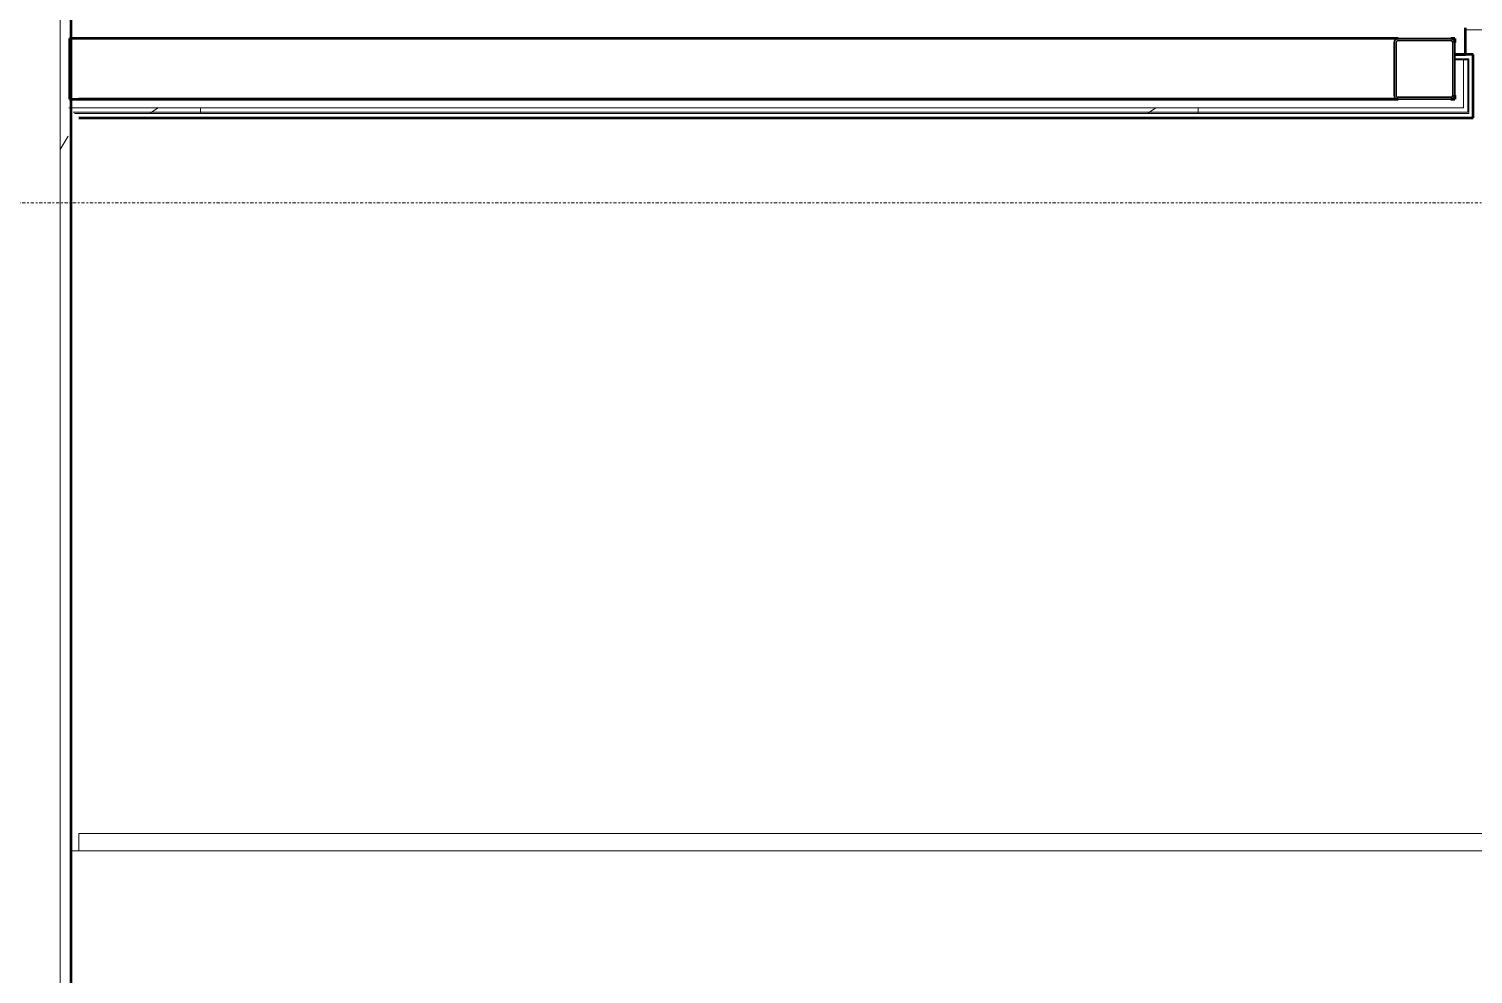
# Model space of a CAD drawing. Header units: inches. Extents: x 23906 to 26716, y -23130 to -20467.
# Drawn here: x 25305.3 to 25388.7, y -22745.9 to -22691.4 of the extents above; entities that cross this region are included whole.
import ezdxf

# ---------------------------------------------------------------- set-up
doc = ezdxf.new("R2010")
doc.units = ezdxf.units.IN
doc.header["$MEASUREMENT"] = 0
doc.linetypes.add('Dash Dot 3_16_', pattern=[0.3125, 0.1875, -0.0625, 0, -0.0625])
for name, color, linetype, lineweight in [('A-ANNO-SYMB', 150, 'Continuous', 9), ('A-FLOR', 192, 'Continuous', 13), ('A-GENM', 13, 'Continuous', 9), ('A-WALL', 113, 'Continuous', 13), ('A-WALL-PATT', 111, 'Continuous', 50), ('I-WALL', 2, 'Continuous', 13), ('S-COLS', 52, 'Continuous', 9)]:
    doc.layers.add(name, color=color, linetype=linetype, lineweight=lineweight)
pattern_1 = [(296.565, (14.4, 8.64), (0.000499, 57.600217), [6.44, -122.358]), (33.69, (17.28, 2.88), (0.000345, 57.60007), [10.384, -197.296]), (33.69, (74.88, 2.88), (0.000345, 57.60007), [10.384, -197.296]), (33.69, (132.48, 2.88), (0.000345, 57.60007), [10.384, -197.296]), (116.565, (25.92, 8.64), (-0.000396, 57.59977), [6.44, -122.358]), (213.69, (23.04, 14.4), (0.000345, 57.60007), [10.384, -197.296]), (213.69, (80.64, 14.4), (0.000345, 57.60007), [10.384, -197.296]), (213.69, (138.24, 14.4), (0.000345, 57.60007), [10.384, -197.296]), (26.565, (37.44, 8.64), (0.0005, 57.60022), [12.88, -115.918]), (26.565, (95.04, 8.64), (0.0005, 57.60022), [12.88, -115.918]), (270, (48.96, 14.4), (57.6, 4e-15), [5.76, -51.84]), (225, (48.96, 8.64), (-4e-15, 57.599504), [8.146, -73.313]), (135, (43.2, 2.88), (4e-15, 57.599504), [8.146, -73.313]), (288.435, (25.92, 25.92), (0.000265, 57.599939), [9.107, -173.04]), (18.435, (28.8, 17.28), (0.000265, 57.59994), [9.107, -173.04]), (18.435, (86.4, 17.28), (0.000265, 57.59994), [9.107, -173.04]), (18.435, (144, 17.28), (0.000265, 57.59994), [9.107, -173.04]), (135, (37.44, 20.16), (4e-15, 57.599504), [8.146, -73.313]), (180, (31.68, 25.92), (-7e-15, -57.6), [5.76, -51.84]), (251.565, (11.52, 40.32), (-0.000265, 57.599939), [9.107, -173.04]), (315, (8.64, 31.68), (-4e-15, 57.599504), [8.146, -73.313]), (71.565, (14.4, 25.92), (-0.000265, 57.599939), [9.107, -173.04]), (135, (17.28, 34.56), (4e-15, 57.599504), [8.146, -73.313]), (225, (34.56, 40.32), (-4e-15, 57.599504), [8.146, -73.313]), (123.69, (28.8, 34.56), (0.000345, 57.600068), [10.384, -197.296]), (123.69, (86.4, 34.56), (0.000345, 57.600068), [10.384, -197.296]), (26.565, (23.04, 43.2), (0.0005, 57.60022), [6.44, -122.358]), (26.565, (80.64, 43.2), (0.0005, 57.60022), [6.44, -122.358]), (315, (28.8, 46.08), (-4e-15, 57.599504), [8.146, -73.313]), (213.69, (54.72, 54.72), (0.000345, 57.60007), [10.384, -197.296]), (213.69, (112.32, 54.72), (0.000345, 57.60007), [10.384, -197.296]), (213.69, (169.92, 54.72), (0.000345, 57.60007), [10.384, -197.296]), (296.565, (46.08, 48.96), (0.000499, 57.600217), [6.44, -122.358]), (45, (48.96, 43.2), (4e-15, 57.599504), [8.146, -73.313]), (90, (54.72, 48.96), (-57.6, 4e-15), [5.76, -51.84]), (213.69, (28.8, 57.6), (0.000345, 57.60007), [10.384, -197.296]), (213.69, (86.4, 57.6), (0.000345, 57.60007), [10.384, -197.296]), (213.69, (144, 57.6), (0.000345, 57.60007), [10.384, -197.296]), (315, (20.16, 51.84), (-4e-15, 57.599504), [4.073, -77.386]), (26.565, (23.04, 48.96), (0.0005, 57.60022), [6.44, -122.358]), (26.565, (80.64, 48.96), (0.0005, 57.60022), [6.44, -122.358]), (90, (28.8, 51.84), (-57.6, 4e-15), [5.76, -51.84]), (333.435, (5.76, 54.72), (-0.0005, 57.60022), [6.44, -122.358]), (333.435, (63.36, 54.72), (-0.0005, 57.60022), [6.44, -122.358]), (243.435, (11.52, 51.84), (0.000396, 57.59977), [6.44, -122.358]), (161.565, (8.64, 46.08), (-0.000265, 57.59994), [9.107, -173.04]), (161.565, (66.24, 46.08), (-0.000265, 57.59994), [9.107, -173.04]), (161.565, (123.84, 46.08), (-0.000265, 57.59994), [9.107, -173.04]), (45, (0, 48.96), (4e-15, 57.599504), [8.146, -73.313]), (26.565, (2.88, 0), (0.0005, 57.60022), [6.44, -122.358]), (26.565, (60.48, 0), (0.0005, 57.60022), [6.44, -122.358]), (116.565, (8.64, 2.88), (-0.000396, 57.59977), [6.44, -122.358]), (206.565, (5.76, 8.64), (0.0005, 57.60022), [6.44, -122.358]), (206.565, (63.36, 8.64), (0.0005, 57.60022), [6.44, -122.358]), (296.565, (0, 5.76), (0.000499, 57.600217), [6.44, -122.358]), (14.036, (43.2, 25.92), (0.000245, 57.59979), [11.875, -225.616]), (14.036, (100.8, 25.92), (0.000245, 57.59979), [11.875, -225.616]), (14.036, (158.4, 25.92), (0.000245, 57.59979), [11.875, -225.616]), (14.036, (216, 25.92), (0.000245, 57.59979), [11.875, -225.616]), (135, (54.72, 28.8), (4e-15, 57.599504), [8.146, -73.313]), (198.435, (48.96, 34.56), (0.000265, 57.59994), [9.107, -173.04]), (198.435, (106.56, 34.56), (0.000265, 57.59994), [9.107, -173.04]), (198.435, (164.16, 34.56), (0.000265, 57.59994), [9.107, -173.04]), (296.565, (40.32, 31.68), (0.000499, 57.600217), [6.44, -122.358]), (333.435, (2.88, 17.28), (-0.0005, 57.60022), [6.44, -122.358]), (333.435, (60.48, 17.28), (-0.0005, 57.60022), [6.44, -122.358]), (45, (8.64, 14.4), (4e-15, 57.599504), [4.073, -77.386]), (116.565, (11.52, 17.28), (-0.000396, 57.59977), [6.44, -122.358]), (225, (8.64, 23.04), (-4e-15, 57.599504), [8.146, -73.313])]

# ---------------------------------------------------------------- blocks, each defined once
blk = doc.blocks.new('Shower Tile Threshold - Shower Tile Threshold-209406-Enlarged First Floor Plan _East_')
at = {"layer": 'A-GENM', "color": 7}
blk.add_line((-35.125, -6), (11.375, -6), dxfattribs=at)
blk = doc.blocks.new('HSS-Hollow Structural Section-Column - HSS3-1_2X3-1_2X1_8-350765-Enlarged First Floor Plan _East_')
at = {"layer": 'S-COLS', "color": 130, "lineweight": 30}
for p, q in [((1.518, 1.75), (-1.518, 1.75)), ((-1.75, 1.518), (-1.75, -1.518)), ((-1.634, -1.518), (-1.634, 1.518)), ((-1.518, 1.634), (1.518, 1.634)), ((1.634, 1.518), (1.634, -1.518)), ((1.75, -1.518), (1.75, 1.518)), ((1.518, -1.634), (-1.518, -1.634)), ((-1.518, -1.75), (1.518, -1.75))]:
    blk.add_line(p, q, dxfattribs=at)
for centre, radius, start, end in [((-1.518, 1.518), 0.232, 90, 180), ((1.518, 1.518), 0.232, 360, 90), ((-1.518, 1.518), 0.116, 90, 180), ((1.518, 1.518), 0.116, 0, 90), ((-1.518, -1.518), 0.232, 180, 270), ((-1.518, -1.518), 0.116, 180, 270), ((1.518, -1.518), 0.232, 270, 360), ((1.518, -1.518), 0.116, 270, 360)]:
    blk.add_arc(centre, radius, start, end, dxfattribs=at)
blk = doc.blocks.new('Locker Rooms and Restrooms_rvt-1-Enlarged First Floor Plan _East_')
at = {"layer": 'A-WALL-PATT', "lineweight": 9}
h = blk.add_hatch(dxfattribs=at)
h.set_pattern_fill('FP_20', style=0, pattern_type=2)
h.set_pattern_definition(pattern_1)
h.paths.add_polyline_path([(25308.203, -22696.178), (25388.14, -22696.178), (25388.14, -22695.928), (25307.89, -22695.928), (25307.89, -22696.178), (25307.953, -22696.178)], flags=0)
h = blk.add_hatch(dxfattribs=at)
h.set_pattern_fill('FP_20', style=0, pattern_type=2)
h.set_pattern_definition(pattern_1)
h.paths.add_polyline_path([(25307.953, -22696.24), (25388.39, -22696.24), (25388.39, -22696.178), (25307.953, -22696.178)], flags=0)
at = {"layer": 'A-FLOR', "color": 10}
for p, q in [((25501.078, -22737.803), (25308.203, -22737.803)), ((25308.203, -22737.803), (25308.203, -22738.803)), ((25308.203, -22738.803), (25307.765, -22738.803)), ((25307.765, -22738.803), (25308.203, -22738.803)), ((25308.203, -22738.803), (25501.078, -22738.803))]:
    blk.add_line(p, q, dxfattribs=at)
at = {"layer": 'A-WALL', "color": 10}
for p, q in [((25388.39, -22693.084), (25387.64, -22693.084)), ((25388.39, -22693.147), (25387.64, -22693.147)), ((25388.14, -22693.147), (25388.14, -22695.928)), ((25388.453, -22693.084), (25388.39, -22693.084)), ((25388.39, -22693.147), (25388.39, -22696.178)), ((25388.453, -22693.084), (25388.453, -22696.24)), ((25307.64, -22695.928), (25307.89, -22695.928)), ((25307.89, -22695.928), (25308.203, -22695.928)), ((25307.89, -22696.178), (25307.953, -22696.178)), ((25307.953, -22696.178), (25308.203, -22696.178)), ((25307.953, -22696.24), (25308.203, -22696.24)), ((25387.64, -22695.928), (25308.203, -22695.928)), ((25387.64, -22696.178), (25308.203, -22696.178)), ((25387.64, -22696.24), (25308.203, -22696.24)), ((25388.14, -22695.928), (25387.64, -22695.928)), ((25388.14, -22696.178), (25387.64, -22696.178)), ((25388.39, -22696.24), (25387.64, -22696.24)), ((25388.39, -22696.178), (25388.14, -22696.178)), ((25388.453, -22696.24), (25388.39, -22696.24))]:
    blk.add_line(p, q, dxfattribs=at)
at = {"layer": 'I-WALL', "color": 250, "lineweight": 50}
for p, q in [((25388.265, -22692.834), (25388.265, -22691.303)), ((25384.372, -22691.928), (25307.671, -22691.928)), ((25307.671, -22691.928), (25307.671, -22695.428)), ((25387.64, -22691.928), (25387.408, -22691.928)), ((25387.64, -22692.16), (25387.64, -22691.928)), ((25387.64, -22691.928), (25387.64, -22692.16)), ((25388.453, -22692.834), (25387.64, -22692.834)), ((25387.64, -22692.834), (25388.265, -22692.834)), ((25388.703, -22692.834), (25388.453, -22692.834)), ((25388.703, -22696.49), (25388.703, -22692.834)), ((25307.671, -22695.428), (25384.372, -22695.428)), ((25384.372, -22695.428), (25308.203, -22695.428)), ((25387.408, -22695.428), (25387.64, -22695.428)), ((25387.64, -22695.428), (25387.408, -22695.428)), ((25387.64, -22695.428), (25387.64, -22695.196)), ((25387.64, -22695.196), (25387.64, -22695.428)), ((25308.203, -22696.49), (25387.64, -22696.49)), ((25387.64, -22696.49), (25388.453, -22696.49)), ((25388.453, -22696.49), (25388.703, -22696.49))]:
    blk.add_line(p, q, dxfattribs=at)
at = {"color": 10, "lineweight": 13}
blk.add_blockref('HSS-Hollow Structural Section-Column - HSS3-1_2X3-1_2X1_8-350765-Enlarged First Floor Plan _East_', (25385.89, -22693.678), dxfattribs=at)
at = {"color": 10, "lineweight": 13, "rotation": 180}
blk.add_blockref('Shower Tile Threshold - Shower Tile Threshold-209406-Enlarged First Floor Plan _East_', (25399.64, -22697.428), dxfattribs=at)

msp = doc.modelspace()

# ---------------------------------------------------------------- hatches: boundary and pattern name
at = {"layer": 'A-WALL-PATT', "lineweight": 9}
h = msp.add_hatch(dxfattribs=at)
h.set_pattern_fill('FP_8', color=256, style=0, pattern_type=2)
h.set_pattern_definition([(0, (0, 0), (30.72, 7.68), [1.267, -21.773, 1.267, -21.773, -122.88]), (0, (0, 0), (30.72, 7.68), [-46.08, 1.267, -44.813, 1.267, -21.773, -53.76]), (0, (0, 0), (30.72, 7.68), [-115.2, 1.267, -14.093, 1.267, -37.133]), (120, (11.52, 3.84), (-22.0110751, 22.7643004), [1.267, -21.773, 1.267, -21.773, -122.88]), (120, (11.52, 3.84), (-22.0110751, 22.7643004), [-46.08, 1.267, -44.813, 1.267, -21.773, -53.76]), (120, (11.52, 3.84), (-22.0110751, 22.7643004), [-115.2, 1.267, -14.093, 1.267, -37.133]), (240, (15.36, 19.2), (-8.7089249, -30.4443004), [1.267, -21.773, 1.267, -21.773, -122.88]), (240, (15.36, 19.2), (-8.7089249, -30.4443004), [-46.08, 1.267, -44.813, 1.267, -21.773, -53.76]), (240, (15.36, 19.2), (-8.7089249, -30.4443004), [-115.2, 1.267, -14.093, 1.267, -37.133])])
h.paths.add_polyline_path([(25307.765, -22787.303), (25307.739, -22768.759), (25307.14, -22768.759), (25307.14, -22787.303)], flags=0)
h.paths.add_polyline_path([(25307.737, -22767.959), (25307.765, -22767.959), (25307.765, -22369.553), (25307.14, -22369.553), (25307.14, -22767.959)], flags=0)

# ---------------------------------------------------------------- linework, layer by layer
at = {"layer": 'A-ANNO-SYMB', "linetype": 'Dash Dot 3_16_'}
msp.add_line((25302.02, -22701.414), (25515.084, -22701.414), dxfattribs=at)
at = {"layer": 'A-WALL'}
msp.add_line((25307.14, -22369.553), (25307.14, -22767.959), dxfattribs=at)
at = {"layer": 'I-WALL', "lineweight": 50}
msp.add_line((25307.765, -22767.959), (25307.765, -22370.303), dxfattribs=at)

# ---------------------------------------------------------------- block references
at = {"lineweight": 5}
msp.add_blockref('Locker Rooms and Restrooms_rvt-1-Enlarged First Floor Plan _East_', (0, 0), dxfattribs=at)

doc.saveas('drawing.dxf')
